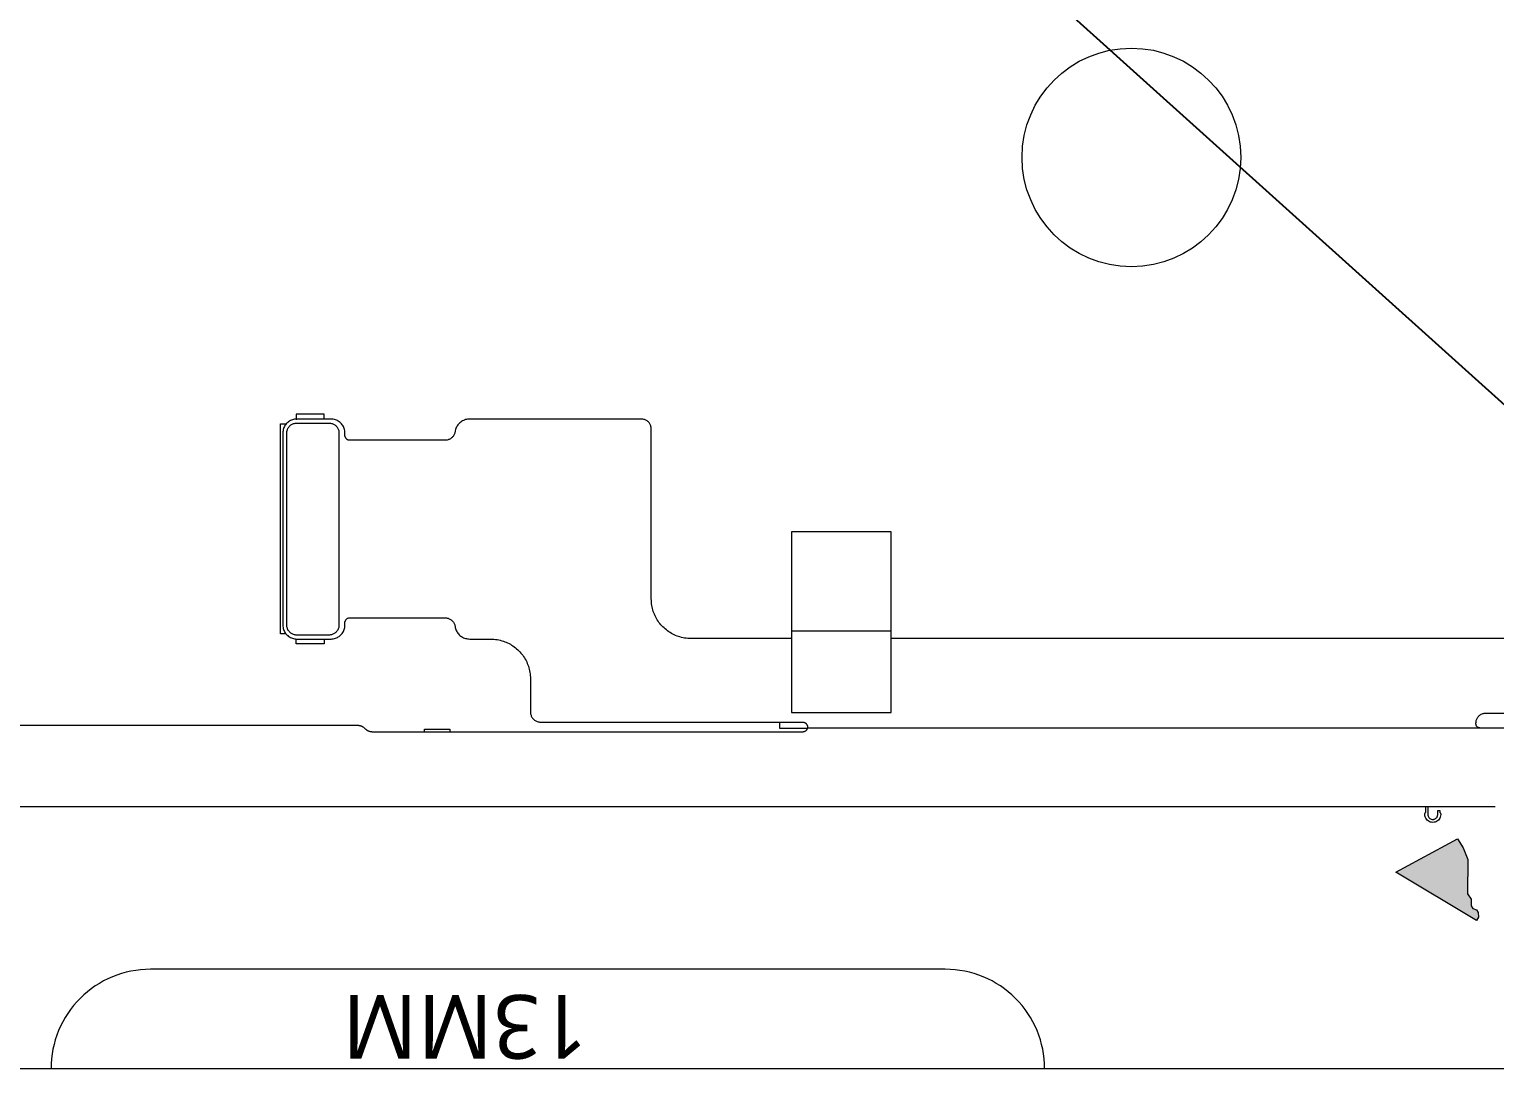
# Model space of a CAD drawing. Header units: millimetres. Extents: x 1863 to 2194, y 977 to 1295.
# Drawn here: x 2082.6 to 2156.4, y 982.2 to 1034.5 of the extents above; entities that cross this region are included whole.
import ezdxf

# ---------------------------------------------------------------- set-up
doc = ezdxf.new("R2010")
doc.units = ezdxf.units.MM
doc.layers.add('05 Tray 實際版框', color=220, linetype='Continuous', lineweight=25)
doc.layers.add('2', color=7, linetype='Continuous', true_color=0xffffff)
doc.layers.add('BMLJ', color=4, linetype='Continuous')
doc.layers.get('0').off()
doc.styles.add('CHINE', font='')
doc.styles.get('CHINE').set_extended_font_data('微軟正黑體')

# ---------------------------------------------------------------- blocks, each defined once
blk = doc.blocks.new('A$C1B9535D9')
at = {"layer": '2', "color": 35, "linetype": 'Continuous', "lineweight": 18}
for p, q in [((75.902, 110.831), (75.964, 110.831)), ((75.902, 110.733), (75.902, 110.831)), ((76.097, 110.733), (75.902, 110.733)), ((75.964, 110.831), (75.999, 110.838)), ((75.999, 110.838), (76.024, 110.853)), ((76.024, 110.853), (76.031, 110.859)), ((76.031, 110.859), (76.038, 110.864)), ((76.038, 110.864), (76.046, 110.868)), ((76.046, 110.868), (76.054, 110.872)), ((76.054, 110.872), (76.062, 110.875)), ((76.062, 110.875), (76.07, 110.878)), ((76.07, 110.878), (76.079, 110.88)), ((76.079, 110.88), (76.088, 110.881)), ((76.088, 110.881), (76.096, 110.882)), ((76.096, 110.882), (76.105, 110.883)), ((76.124, 110.731), (76.097, 110.733)), ((76.105, 110.883), (76.169, 110.876)), ((76.15, 110.726), (76.124, 110.731)), ((76.177, 110.72), (76.15, 110.726)), ((76.169, 110.876), (76.23, 110.86)), ((76.203, 110.709), (76.177, 110.72)), ((76.228, 110.695), (76.203, 110.709)), ((76.251, 110.679), (76.228, 110.695)), ((76.23, 110.86), (76.286, 110.835)), ((76.273, 110.661), (76.251, 110.679)), ((76.292, 110.64), (76.273, 110.661)), ((76.286, 110.835), (76.338, 110.803)), ((76.308, 110.617), (76.292, 110.64)), ((76.322, 110.593), (76.308, 110.617)), ((76.338, 110.803), (76.383, 110.762)), ((76.383, 110.762), (76.423, 110.716)), ((76.423, 110.716), (76.454, 110.664)), ((76.454, 110.664), (76.478, 110.607)), ((76.478, 110.607), (76.493, 110.546)), ((75.702, 110.227), (75.707, 110.228)), ((75.702, 110.227), (75.702, 110.227)), ((75.707, 110.126), (75.702, 110.124)), ((75.702, 110.124), (75.702, 110.124)), ((75.707, 110.228), (75.713, 110.229)), ((75.713, 110.127), (75.707, 110.126)), ((75.713, 110.229), (75.718, 110.23)), ((75.718, 110.129), (75.713, 110.127)), ((75.718, 110.23), (75.724, 110.231)), ((75.724, 110.13), (75.718, 110.129)), ((75.724, 110.231), (75.73, 110.231)), ((75.73, 110.13), (75.724, 110.13)), ((75.73, 110.231), (75.736, 110.232)), ((75.736, 110.131), (75.73, 110.13)), ((75.736, 110.232), (75.741, 110.232)), ((75.741, 110.132), (75.736, 110.131)), ((75.741, 110.232), (75.747, 110.232)), ((75.747, 110.132), (75.741, 110.132)), ((75.747, 110.232), (75.753, 110.233)), ((75.753, 110.132), (75.747, 110.132)), ((75.753, 110.233), (75.759, 110.233)), ((75.759, 110.132), (75.753, 110.132)), ((75.759, 110.233), (76.097, 110.233)), ((75.948, 110.132), (75.759, 110.132)), ((75.976, 110.127), (75.948, 110.132)), ((76.004, 110.11), (75.976, 110.127)), ((76.022, 110.098), (76.004, 110.108)), ((76.029, 110.094), (76.022, 110.098)), ((76.037, 110.09), (76.029, 110.094)), ((76.046, 110.088), (76.037, 110.09)), ((76.054, 110.085), (76.046, 110.088)), ((76.062, 110.084), (76.054, 110.085)), ((76.071, 110.083), (76.062, 110.084)), ((76.08, 110.083), (76.071, 110.083)), ((76.097, 110.083), (76.08, 110.083)), ((76.097, 110.233), (76.138, 110.236)), ((76.162, 110.088), (76.097, 110.083)), ((76.138, 110.236), (76.177, 110.245)), ((76.224, 110.103), (76.162, 110.088)), ((76.177, 110.245), (76.212, 110.261)), ((76.212, 110.261), (76.245, 110.281)), ((76.282, 110.127), (76.224, 110.103)), ((76.245, 110.281), (76.274, 110.306)), ((76.274, 110.306), (76.299, 110.335)), ((76.334, 110.16), (76.282, 110.127)), ((76.299, 110.335), (76.319, 110.368)), ((76.319, 110.368), (76.335, 110.404)), ((76.333, 110.567), (76.322, 110.593)), ((76.341, 110.54), (76.333, 110.567)), ((76.381, 110.2), (76.334, 110.16)), ((76.335, 110.404), (76.344, 110.442)), ((76.346, 110.512), (76.341, 110.54)), ((76.344, 110.442), (76.347, 110.483)), ((76.347, 110.483), (76.346, 110.512)), ((76.421, 110.246), (76.381, 110.2)), ((76.453, 110.299), (76.421, 110.246)), ((76.478, 110.356), (76.453, 110.299)), ((76.493, 110.418), (76.478, 110.356)), ((76.493, 110.546), (76.498, 110.483)), ((76.498, 110.483), (76.493, 110.418)), ((66.876, 83.222), (61.877, 83.222)), ((61.877, 83.222), (61.877, 78.217)), ((66.876, 83.222), (66.876, 78.217)), ((61.877, 78.217), (66.876, 78.217)), ((71.451, 77.6), (71.751, 77.6)), ((71.803, 61.024), (71.951, 61.024)), ((71.803, 59.736), (71.803, 61.024)), ((71.951, 59.736), (71.803, 59.736)), ((55.952, 54.691), (55.952, 53.29)), ((56.202, 54.691), (55.952, 54.691)), ((67.272, 54.691), (67.521, 54.691)), ((67.521, 54.691), (67.521, 53.29)), ((55.952, 53.29), (56.202, 53.29)), ((56.202, 53.29), (56.202, 53.315)), ((67.521, 53.29), (67.271, 53.29)), ((56.446, 52.501), (56.446, 52.786)), ((67.005, 52.501), (56.446, 52.501)), ((67.005, 52.767), (67.005, 52.501))]:
    blk.add_line(p, q, dxfattribs=at)
for points, degree in [([(67.251, 115.145), (67.251, 83.222)], 1), ([(70.997, 113.153), (70.997, 115.472)], 1), ([(71.751, 115.304), (71.751, 79.013)], 1), ([(75.702, 113.546), (75.701, 113.571), (75.7, 113.597), (75.699, 113.623)], 3), ([(71.003, 113.072), (71.001, 113.099), (70.999, 113.126), (70.997, 113.153)], 3), ([(71.022, 112.995), (71.016, 113.02), (71.01, 113.046), (71.003, 113.072)], 3), ([(71.053, 112.923), (71.043, 112.947), (71.033, 112.971), (71.022, 112.995)], 3), ([(71.093, 112.858), (71.08, 112.88), (71.066, 112.901), (71.053, 112.923)], 3), ([(71.143, 112.8), (71.127, 112.819), (71.11, 112.838), (71.093, 112.858)], 3), ([(71.744, 112.821), (71.742, 112.81), (71.739, 112.8), (71.737, 112.79)], 3), ([(71.747, 112.853), (71.746, 112.842), (71.745, 112.831), (71.744, 112.821)], 3), ([(71.747, 79.018), (71.747, 112.853)], 1), ([(75.702, 38.767), (75.702, 113.546)], 1), ([(71.202, 112.75), (71.182, 112.766), (71.163, 112.783), (71.143, 112.8)], 3), ([(71.267, 112.709), (71.245, 112.722), (71.223, 112.736), (71.202, 112.75)], 3), ([(71.339, 112.679), (71.315, 112.689), (71.291, 112.699), (71.267, 112.709)], 3), ([(71.416, 112.66), (71.39, 112.666), (71.364, 112.672), (71.339, 112.679)], 3), ([(71.497, 112.653), (71.47, 112.655), (71.443, 112.658), (71.416, 112.66)], 3), ([(71.547, 112.653), (71.497, 112.653)], 1), ([(71.579, 112.656), (71.568, 112.655), (71.558, 112.654), (71.547, 112.653)], 3), ([(71.61, 112.663), (71.6, 112.661), (71.589, 112.658), (71.579, 112.656)], 3), ([(71.639, 112.676), (71.629, 112.671), (71.62, 112.667), (71.61, 112.663)], 3), ([(71.665, 112.692), (71.656, 112.686), (71.647, 112.681), (71.639, 112.676)], 3), ([(71.688, 112.712), (71.68, 112.705), (71.673, 112.698), (71.665, 112.692)], 3), ([(71.708, 112.735), (71.702, 112.727), (71.695, 112.72), (71.688, 112.712)], 3), ([(71.724, 112.761), (71.719, 112.753), (71.714, 112.744), (71.708, 112.735)], 3), ([(71.737, 112.79), (71.732, 112.78), (71.728, 112.771), (71.724, 112.761)], 3), ([(70.971, 83.222), (66.876, 83.222)], 1), ([(70.971, 78.217), (70.971, 83.222)], 1), ([(71.479, 78.883), (71.485, 78.894), (71.492, 78.905), (71.499, 78.916)], 3), ([(71.499, 78.916), (71.507, 78.925), (71.516, 78.935), (71.524, 78.945)], 3), ([(71.524, 78.945), (71.534, 78.953), (71.543, 78.961), (71.553, 78.97)], 3), ([(71.553, 78.97), (71.564, 78.977), (71.575, 78.983), (71.586, 78.99)], 3), ([(71.586, 78.99), (71.598, 78.995), (71.61, 79), (71.622, 79.005)], 3), ([(71.622, 79.005), (71.634, 79.009), (71.647, 79.012), (71.66, 79.015)], 3), ([(71.66, 79.015), (71.674, 79.016), (71.687, 79.017), (71.701, 79.018)], 3), ([(71.701, 79.018), (71.747, 79.018)], 1), ([(71.751, 79.018), (71.747, 79.018)], 1), ([(71.751, 77.6), (71.751, 79.013)], 1), ([(71.751, 79.013), (71.762, 79.01), (71.773, 79.007), (71.785, 79.004)], 3), ([(71.785, 79.004), (71.795, 78.999), (71.806, 78.994), (71.816, 78.99)], 3), ([(71.816, 78.99), (71.826, 78.984), (71.836, 78.978), (71.845, 78.972)], 3), ([(71.845, 78.972), (71.854, 78.965), (71.863, 78.958), (71.871, 78.951)], 3), ([(71.871, 78.951), (71.879, 78.943), (71.887, 78.934), (71.894, 78.926)], 3), ([(71.894, 78.926), (71.901, 78.917), (71.907, 78.908), (71.914, 78.899)], 3), ([(66.876, 78.217), (70.971, 78.217)], 1), ([(67.251, 78.217), (67.251, 73.154)], 1), ([(71.451, 78.768), (71.452, 78.781), (71.453, 78.795), (71.454, 78.808)], 3), ([(71.451, 65.578), (71.451, 78.768)], 1), ([(71.454, 78.808), (71.457, 78.821), (71.46, 78.834), (71.464, 78.847)], 3), ([(71.464, 78.847), (71.469, 78.859), (71.474, 78.871), (71.479, 78.883)], 3), ([(71.914, 78.899), (71.919, 78.889), (71.924, 78.879), (71.929, 78.869)], 3), ([(71.929, 78.869), (71.933, 78.858), (71.937, 78.847), (71.941, 78.837)], 3), ([(71.941, 78.837), (71.943, 78.826), (71.946, 78.814), (71.948, 78.803)], 3), ([(71.948, 78.803), (71.949, 78.791), (71.95, 78.779), (71.951, 78.768)], 3), ([(71.951, 78.768), (71.951, 57.129)], 1), ([(67.251, 73.154), (67.242, 73.046), (67.234, 72.938), (67.225, 72.83)], 3), ([(67.149, 72.522), (67.109, 72.426), (67.068, 72.331), (67.028, 72.235)], 3), ([(67.225, 72.83), (67.2, 72.727), (67.174, 72.624), (67.149, 72.522)], 3), ([(66.432, 71.54), (66.345, 71.486), (66.258, 71.432), (66.17, 71.377)], 3), ([(66.665, 71.74), (66.588, 71.673), (66.51, 71.607), (66.432, 71.54)], 3), ([(66.865, 71.973), (66.799, 71.895), (66.732, 71.818), (66.665, 71.74)], 3), ([(67.028, 72.235), (66.974, 72.148), (66.919, 72.06), (66.865, 71.973)], 3), ([(56.227, 70.812), (56.221, 70.787), (56.215, 70.761), (56.208, 70.735)], 3), ([(56.258, 70.884), (56.247, 70.86), (56.237, 70.836), (56.227, 70.812)], 3), ([(56.298, 70.95), (56.285, 70.928), (56.271, 70.906), (56.258, 70.884)], 3), ([(56.348, 71.008), (56.332, 70.988), (56.315, 70.969), (56.298, 70.95)], 3), ([(56.406, 71.058), (56.387, 71.041), (56.368, 71.025), (56.348, 71.008)], 3), ([(56.472, 71.099), (56.45, 71.085), (56.428, 71.071), (56.406, 71.058)], 3), ([(56.544, 71.129), (56.52, 71.119), (56.496, 71.109), (56.472, 71.099)], 3), ([(56.621, 71.148), (56.595, 71.141), (56.569, 71.135), (56.544, 71.129)], 3), ([(56.702, 71.154), (56.675, 71.152), (56.648, 71.15), (56.621, 71.148)], 3), ([(65.251, 71.154), (56.702, 71.154)], 1), ([(65.576, 71.18), (65.467, 71.172), (65.359, 71.163), (65.251, 71.154)], 3), ([(65.883, 71.256), (65.781, 71.231), (65.678, 71.206), (65.576, 71.18)], 3), ([(66.17, 71.377), (66.075, 71.337), (65.979, 71.297), (65.883, 71.256)], 3), ([(56.208, 70.735), (56.206, 70.708), (56.204, 70.681), (56.202, 70.654)], 3), ([(56.202, 70.654), (56.202, 62.02)], 1), ([(68.353, 64.855), (68.448, 64.896), (68.544, 64.936), (68.64, 64.976)], 3), ([(68.64, 64.976), (68.742, 65.002), (68.845, 65.027), (68.947, 65.052)], 3), ([(68.947, 65.052), (69.055, 65.061), (69.163, 65.07), (69.272, 65.078)], 3), ([(69.272, 65.078), (70.951, 65.078)], 1), ([(70.951, 65.078), (70.978, 65.08), (71.005, 65.083), (71.032, 65.085)], 3), ([(71.032, 65.085), (71.058, 65.091), (71.083, 65.097), (71.109, 65.104)], 3), ([(71.109, 65.104), (71.133, 65.114), (71.157, 65.124), (71.181, 65.134)], 3), ([(71.181, 65.134), (71.202, 65.148), (71.224, 65.161), (71.246, 65.175)], 3), ([(71.246, 65.175), (71.265, 65.191), (71.285, 65.208), (71.304, 65.225)], 3), ([(71.304, 65.225), (71.321, 65.244), (71.338, 65.264), (71.354, 65.283)], 3), ([(71.354, 65.283), (71.368, 65.305), (71.381, 65.327), (71.395, 65.349)], 3), ([(71.395, 65.349), (71.405, 65.373), (71.415, 65.396), (71.425, 65.42)], 3), ([(71.425, 65.42), (71.432, 65.446), (71.438, 65.472), (71.444, 65.497)], 3), ([(71.444, 65.497), (71.446, 65.524), (71.449, 65.551), (71.451, 65.578)], 3), ([(67.495, 63.998), (67.549, 64.085), (67.603, 64.172), (67.658, 64.26)], 3), ([(67.658, 64.26), (67.724, 64.337), (67.791, 64.415), (67.858, 64.493)], 3), ([(67.858, 64.493), (67.935, 64.559), (68.013, 64.626), (68.091, 64.692)], 3), ([(68.091, 64.692), (68.178, 64.747), (68.265, 64.801), (68.353, 64.855)], 3), ([(67.298, 63.403), (67.323, 63.506), (67.348, 63.608), (67.374, 63.711)], 3), ([(67.374, 63.711), (67.414, 63.806), (67.455, 63.902), (67.495, 63.998)], 3), ([(67.272, 63.079), (67.28, 63.187), (67.289, 63.295), (67.298, 63.403)], 3), ([(67.272, 62.02), (67.272, 63.079)], 1), ([(56.202, 62.02), (56.204, 61.984), (56.207, 61.947), (56.21, 61.911)], 3), ([(67.264, 61.911), (67.266, 61.947), (67.269, 61.984), (67.272, 62.02)], 3), ([(56.21, 61.911), (56.218, 61.876), (56.225, 61.84), (56.233, 61.805)], 3), ([(56.233, 61.805), (56.246, 61.772), (56.258, 61.739), (56.271, 61.706)], 3), ([(56.271, 61.706), (56.288, 61.675), (56.305, 61.645), (56.322, 61.614)], 3), ([(56.322, 61.614), (56.343, 61.586), (56.364, 61.558), (56.385, 61.53)], 3), ([(56.385, 61.53), (56.409, 61.505), (56.434, 61.48), (56.459, 61.455)], 3), ([(56.459, 61.455), (56.487, 61.434), (56.515, 61.413), (56.543, 61.392)], 3), ([(56.543, 61.392), (56.574, 61.375), (56.604, 61.358), (56.635, 61.34)], 3), ([(56.635, 61.34), (56.669, 61.328), (56.703, 61.315), (56.736, 61.302)], 3), ([(56.736, 61.302), (56.772, 61.294), (56.808, 61.287), (56.844, 61.279)], 3), ([(56.844, 61.279), (56.868, 61.273), (56.892, 61.268), (56.915, 61.263)], 3), ([(56.915, 61.263), (56.938, 61.254), (56.96, 61.246), (56.983, 61.237)], 3), ([(56.983, 61.237), (57.003, 61.226), (57.024, 61.214), (57.045, 61.203)], 3), ([(57.045, 61.203), (57.063, 61.188), (57.082, 61.174), (57.101, 61.16)], 3), ([(66.373, 61.16), (66.391, 61.174), (66.41, 61.188), (66.429, 61.203)], 3), ([(66.429, 61.203), (66.449, 61.214), (66.47, 61.226), (66.491, 61.237)], 3), ([(66.491, 61.237), (66.513, 61.246), (66.536, 61.254), (66.558, 61.263)], 3), ([(66.558, 61.263), (66.582, 61.268), (66.606, 61.273), (66.63, 61.279)], 3), ([(66.63, 61.279), (66.666, 61.287), (66.701, 61.294), (66.737, 61.302)], 3), ([(66.737, 61.302), (66.771, 61.315), (66.804, 61.328), (66.838, 61.34)], 3), ([(66.838, 61.34), (66.869, 61.358), (66.9, 61.375), (66.931, 61.392)], 3), ([(66.931, 61.392), (66.959, 61.413), (66.987, 61.434), (67.015, 61.455)], 3), ([(67.015, 61.455), (67.04, 61.48), (67.064, 61.505), (67.089, 61.53)], 3), ([(67.089, 61.53), (67.11, 61.558), (67.131, 61.586), (67.152, 61.614)], 3), ([(67.152, 61.614), (67.169, 61.645), (67.186, 61.675), (67.203, 61.706)], 3), ([(67.203, 61.706), (67.215, 61.739), (67.228, 61.772), (67.24, 61.805)], 3), ([(67.24, 61.805), (67.248, 61.84), (67.256, 61.876), (67.264, 61.911)], 3), ([(57.101, 61.16), (57.117, 61.144), (57.133, 61.127), (57.15, 61.11)], 3), ([(57.15, 61.11), (57.164, 61.092), (57.178, 61.073), (57.192, 61.055)], 3), ([(57.192, 61.055), (57.203, 61.034), (57.214, 61.014), (57.226, 60.993)], 3), ([(57.226, 60.993), (57.234, 60.971), (57.242, 60.949), (57.251, 60.927)], 3), ([(57.251, 60.927), (57.256, 60.904), (57.261, 60.88), (57.266, 60.857)], 3), ([(57.266, 60.857), (57.268, 60.832), (57.27, 60.808), (57.272, 60.784)], 3), ([(57.272, 60.784), (57.272, 55.99)], 1), ([(66.201, 60.784), (66.203, 60.808), (66.205, 60.832), (66.207, 60.857)], 3), ([(66.201, 55.99), (66.201, 60.784)], 1), ([(66.207, 60.857), (66.212, 60.88), (66.217, 60.904), (66.222, 60.927)], 3), ([(66.222, 60.927), (66.231, 60.949), (66.239, 60.971), (66.248, 60.993)], 3), ([(66.248, 60.993), (66.259, 61.014), (66.27, 61.034), (66.281, 61.055)], 3), ([(66.281, 61.055), (66.295, 61.073), (66.309, 61.092), (66.323, 61.11)], 3), ([(66.323, 61.11), (66.34, 61.127), (66.356, 61.144), (66.373, 61.16)], 3), ([(71.818, 56.791), (71.809, 56.781), (71.799, 56.771), (71.789, 56.761)], 3), ([(71.845, 56.823), (71.836, 56.812), (71.827, 56.801), (71.818, 56.791)], 3), ([(71.869, 56.856), (71.861, 56.845), (71.853, 56.834), (71.845, 56.823)], 3), ([(71.89, 56.892), (71.883, 56.88), (71.876, 56.868), (71.869, 56.856)], 3), ([(71.908, 56.928), (71.902, 56.916), (71.896, 56.904), (71.89, 56.892)], 3), ([(71.923, 56.967), (71.918, 56.954), (71.913, 56.941), (71.908, 56.928)], 3), ([(71.935, 57.006), (71.931, 56.993), (71.927, 56.98), (71.923, 56.967)], 3), ([(71.944, 57.046), (71.941, 57.033), (71.938, 57.02), (71.935, 57.006)], 3), ([(71.949, 57.088), (71.947, 57.074), (71.945, 57.06), (71.944, 57.046)], 3), ([(71.951, 57.129), (71.95, 57.115), (71.949, 57.102), (71.949, 57.088)], 3), ([(71.629, 56.435), (71.628, 56.421), (71.628, 56.407), (71.627, 56.393)], 3), ([(71.627, 56.393), (71.627, 33.403)], 1), ([(71.634, 56.476), (71.632, 56.462), (71.631, 56.448), (71.629, 56.435)], 3), ([(71.643, 56.516), (71.64, 56.503), (71.637, 56.489), (71.634, 56.476)], 3), ([(71.654, 56.556), (71.65, 56.543), (71.646, 56.529), (71.643, 56.516)], 3), ([(71.669, 56.594), (71.664, 56.581), (71.659, 56.569), (71.654, 56.556)], 3), ([(71.687, 56.631), (71.681, 56.619), (71.675, 56.606), (71.669, 56.594)], 3), ([(71.708, 56.666), (71.701, 56.655), (71.694, 56.643), (71.687, 56.631)], 3), ([(71.732, 56.7), (71.724, 56.689), (71.716, 56.678), (71.708, 56.666)], 3), ([(71.759, 56.732), (71.75, 56.721), (71.741, 56.711), (71.732, 56.7)], 3), ([(71.789, 56.761), (71.779, 56.751), (71.769, 56.741), (71.759, 56.732)], 3), ([(56.28, 55.362), (56.266, 55.328), (56.252, 55.295), (56.237, 55.261)], 3), ([(56.337, 55.453), (56.318, 55.423), (56.299, 55.392), (56.28, 55.362)], 3), ([(56.407, 55.535), (56.383, 55.508), (56.36, 55.481), (56.337, 55.453)], 3), ([(56.488, 55.605), (56.461, 55.582), (56.434, 55.558), (56.407, 55.535)], 3), ([(56.58, 55.662), (56.549, 55.643), (56.519, 55.624), (56.488, 55.605)], 3), ([(56.548, 55.294), (56.568, 55.311), (56.587, 55.328), (56.607, 55.344)], 3), ([(56.68, 55.704), (56.647, 55.69), (56.614, 55.676), (56.58, 55.662)], 3), ([(56.607, 55.344), (56.629, 55.358), (56.65, 55.372), (56.672, 55.385)], 3), ([(56.672, 55.385), (56.696, 55.395), (56.72, 55.405), (56.744, 55.416)], 3), ([(56.788, 55.731), (56.752, 55.722), (56.716, 55.713), (56.68, 55.704)], 3), ([(56.744, 55.416), (56.769, 55.422), (56.795, 55.428), (56.821, 55.435)], 3), ([(56.902, 55.74), (56.864, 55.737), (56.826, 55.734), (56.788, 55.731)], 3), ([(56.821, 55.435), (56.848, 55.437), (56.875, 55.439), (56.902, 55.441)], 3), ([(57.022, 55.74), (56.902, 55.74)], 1), ([(56.902, 55.441), (66.572, 55.441)], 1), ([(57.062, 55.743), (57.049, 55.742), (57.035, 55.741), (57.022, 55.74)], 3), ([(57.101, 55.753), (57.088, 55.75), (57.075, 55.746), (57.062, 55.743)], 3), ([(57.137, 55.768), (57.125, 55.763), (57.113, 55.758), (57.101, 55.753)], 3), ([(57.169, 55.788), (57.158, 55.782), (57.148, 55.775), (57.137, 55.768)], 3), ([(57.199, 55.813), (57.189, 55.805), (57.179, 55.797), (57.169, 55.788)], 3), ([(57.223, 55.842), (57.215, 55.833), (57.207, 55.823), (57.199, 55.813)], 3), ([(57.244, 55.875), (57.237, 55.864), (57.23, 55.853), (57.223, 55.842)], 3), ([(57.259, 55.911), (57.254, 55.899), (57.249, 55.887), (57.244, 55.875)], 3), ([(57.268, 55.95), (57.265, 55.937), (57.262, 55.924), (57.259, 55.911)], 3), ([(57.272, 55.99), (57.271, 55.977), (57.269, 55.963), (57.268, 55.95)], 3), ([(66.205, 55.95), (66.204, 55.963), (66.203, 55.977), (66.201, 55.99)], 3), ([(66.214, 55.911), (66.211, 55.924), (66.208, 55.937), (66.205, 55.95)], 3), ([(66.229, 55.875), (66.224, 55.887), (66.219, 55.899), (66.214, 55.911)], 3), ([(66.25, 55.842), (66.243, 55.853), (66.236, 55.864), (66.229, 55.875)], 3), ([(66.275, 55.813), (66.266, 55.823), (66.258, 55.833), (66.25, 55.842)], 3), ([(66.304, 55.788), (66.294, 55.797), (66.284, 55.805), (66.275, 55.813)], 3), ([(66.337, 55.768), (66.326, 55.775), (66.315, 55.782), (66.304, 55.788)], 3), ([(66.373, 55.753), (66.361, 55.758), (66.349, 55.763), (66.337, 55.768)], 3), ([(66.411, 55.743), (66.398, 55.746), (66.385, 55.75), (66.373, 55.753)], 3), ([(66.452, 55.74), (66.438, 55.741), (66.424, 55.742), (66.411, 55.743)], 3), ([(66.571, 55.74), (66.452, 55.74)], 1), ([(66.685, 55.731), (66.647, 55.734), (66.609, 55.737), (66.571, 55.74)], 3), ([(66.572, 55.441), (66.599, 55.439), (66.626, 55.437), (66.653, 55.435)], 3), ([(66.653, 55.435), (66.678, 55.428), (66.704, 55.422), (66.73, 55.416)], 3), ([(66.793, 55.704), (66.757, 55.713), (66.721, 55.722), (66.685, 55.731)], 3), ([(66.73, 55.416), (66.754, 55.405), (66.778, 55.395), (66.801, 55.385)], 3), ([(66.893, 55.662), (66.86, 55.676), (66.826, 55.69), (66.793, 55.704)], 3), ([(66.801, 55.385), (66.823, 55.372), (66.845, 55.358), (66.867, 55.344)], 3), ([(66.867, 55.344), (66.886, 55.328), (66.906, 55.311), (66.925, 55.294)], 3), ([(66.985, 55.605), (66.954, 55.624), (66.924, 55.643), (66.893, 55.662)], 3), ([(67.067, 55.535), (67.039, 55.558), (67.012, 55.582), (66.985, 55.605)], 3), ([(67.137, 55.453), (67.113, 55.481), (67.09, 55.508), (67.067, 55.535)], 3), ([(67.194, 55.362), (67.175, 55.392), (67.156, 55.423), (67.137, 55.453)], 3), ([(67.236, 55.261), (67.222, 55.295), (67.208, 55.328), (67.194, 55.362)], 3), ([(56.211, 55.153), (56.208, 55.115), (56.205, 55.078), (56.202, 55.04)], 3), ([(56.202, 55.04), (56.202, 53.315)], 1), ([(56.237, 55.261), (56.229, 55.225), (56.22, 55.189), (56.211, 55.153)], 3), ([(56.402, 54.94), (56.404, 54.967), (56.407, 54.994), (56.409, 55.021)], 3), ([(56.402, 53.315), (56.402, 54.94)], 1), ([(56.409, 55.021), (56.415, 55.047), (56.421, 55.073), (56.428, 55.098)], 3), ([(56.428, 55.098), (56.438, 55.122), (56.448, 55.146), (56.458, 55.17)], 3), ([(56.458, 55.17), (56.472, 55.192), (56.485, 55.214), (56.499, 55.236)], 3), ([(56.499, 55.236), (56.515, 55.255), (56.532, 55.275), (56.548, 55.294)], 3), ([(66.925, 55.294), (66.942, 55.275), (66.959, 55.255), (66.975, 55.236)], 3), ([(66.975, 55.236), (66.989, 55.214), (67.002, 55.192), (67.016, 55.17)], 3), ([(67.016, 55.17), (67.026, 55.146), (67.036, 55.122), (67.046, 55.098)], 3), ([(67.046, 55.098), (67.053, 55.073), (67.059, 55.047), (67.065, 55.021)], 3), ([(67.065, 55.021), (67.067, 54.994), (67.07, 54.967), (67.072, 54.94)], 3), ([(67.072, 54.94), (67.072, 53.315)], 1), ([(67.263, 55.153), (67.254, 55.189), (67.245, 55.225), (67.236, 55.261)], 3), ([(67.272, 55.04), (67.269, 55.078), (67.266, 55.115), (67.263, 55.153)], 3), ([(67.272, 53.315), (67.272, 55.04)], 1), ([(56.202, 53.315), (56.205, 53.277), (56.208, 53.24), (56.211, 53.202)], 3), ([(56.211, 53.202), (56.22, 53.166), (56.229, 53.13), (56.237, 53.094)], 3), ([(56.237, 53.094), (56.252, 53.06), (56.266, 53.027), (56.28, 52.993)], 3), ([(56.409, 53.234), (56.407, 53.261), (56.404, 53.288), (56.402, 53.315)], 3), ([(56.428, 53.157), (56.421, 53.183), (56.415, 53.208), (56.409, 53.234)], 3), ([(56.458, 53.085), (56.448, 53.109), (56.438, 53.133), (56.428, 53.157)], 3), ([(67.046, 53.157), (67.036, 53.133), (67.026, 53.109), (67.016, 53.085)], 3), ([(67.065, 53.234), (67.059, 53.208), (67.053, 53.183), (67.046, 53.157)], 3), ([(67.072, 53.315), (67.07, 53.288), (67.067, 53.261), (67.065, 53.234)], 3), ([(67.194, 52.993), (67.208, 53.027), (67.222, 53.06), (67.236, 53.094)], 3), ([(67.236, 53.094), (67.245, 53.13), (67.254, 53.166), (67.263, 53.202)], 3), ([(67.263, 53.202), (67.266, 53.24), (67.269, 53.277), (67.272, 53.315)], 3), ([(67.271, 53.29), (67.271, 53.311)], 1), ([(56.28, 52.993), (56.299, 52.963), (56.318, 52.932), (56.337, 52.902)], 3), ([(56.337, 52.902), (56.36, 52.874), (56.383, 52.847), (56.407, 52.82)], 3), ([(56.407, 52.82), (56.434, 52.797), (56.461, 52.773), (56.488, 52.75)], 3), ([(56.499, 53.02), (56.485, 53.042), (56.472, 53.064), (56.458, 53.085)], 3), ([(56.488, 52.75), (56.519, 52.731), (56.549, 52.712), (56.58, 52.693)], 3), ([(56.548, 52.962), (56.532, 52.981), (56.515, 53.001), (56.499, 53.02)], 3), ([(56.607, 52.912), (56.587, 52.929), (56.568, 52.945), (56.548, 52.962)], 3), ([(56.58, 52.693), (56.614, 52.679), (56.647, 52.665), (56.68, 52.651)], 3), ([(56.672, 52.872), (56.65, 52.885), (56.629, 52.899), (56.607, 52.912)], 3), ([(56.744, 52.842), (56.72, 52.852), (56.696, 52.862), (56.672, 52.872)], 3), ([(56.68, 52.651), (56.716, 52.642), (56.752, 52.633), (56.788, 52.624)], 3), ([(56.821, 52.823), (56.795, 52.829), (56.769, 52.835), (56.744, 52.842)], 3), ([(56.788, 52.624), (56.826, 52.621), (56.864, 52.618), (56.902, 52.615)], 3), ([(56.902, 52.816), (56.875, 52.818), (56.848, 52.821), (56.821, 52.823)], 3), ([(66.572, 52.816), (56.902, 52.816)], 1), ([(56.902, 52.615), (66.571, 52.615)], 1), ([(66.571, 52.615), (66.609, 52.618), (66.647, 52.621), (66.685, 52.624)], 3), ([(66.653, 52.823), (66.626, 52.821), (66.599, 52.818), (66.572, 52.816)], 3), ([(66.73, 52.842), (66.704, 52.835), (66.678, 52.829), (66.653, 52.823)], 3), ([(66.685, 52.624), (66.721, 52.633), (66.757, 52.642), (66.793, 52.651)], 3), ([(66.801, 52.872), (66.778, 52.862), (66.754, 52.852), (66.73, 52.842)], 3), ([(66.793, 52.651), (66.826, 52.665), (66.86, 52.679), (66.893, 52.693)], 3), ([(66.867, 52.912), (66.845, 52.899), (66.823, 52.885), (66.801, 52.872)], 3), ([(66.925, 52.962), (66.906, 52.945), (66.886, 52.929), (66.867, 52.912)], 3), ([(66.893, 52.693), (66.924, 52.712), (66.954, 52.731), (66.985, 52.75)], 3), ([(66.975, 53.02), (66.959, 53.001), (66.942, 52.981), (66.925, 52.962)], 3), ([(67.016, 53.085), (67.002, 53.064), (66.989, 53.042), (66.975, 53.02)], 3), ([(66.985, 52.75), (67.012, 52.773), (67.039, 52.797), (67.067, 52.82)], 3), ([(67.067, 52.82), (67.09, 52.847), (67.113, 52.874), (67.137, 52.902)], 3), ([(67.137, 52.902), (67.156, 52.932), (67.175, 52.963), (67.194, 52.993)], 3)]:
    blk.add_open_spline(points, degree=degree, dxfattribs=at)

msp = doc.modelspace()

# ---------------------------------------------------------------- hatches: boundary and pattern name
at = {"layer": '05 Tray 實際版框', "lineweight": 13}
msp.add_hatch(color=5, dxfattribs=at).paths.add_polyline_path([(2151.383, 992.085), (2155.455, 989.665), (2155.555, 989.833), (2155.537, 990.067), (2155.443, 990.202), (2155.267, 990.264), (2155.189, 990.395), (2155.187, 990.734), (2155.004, 990.996), (2155.012, 992.73), (2154.78, 993.32), (2154.492, 993.769)])

# ---------------------------------------------------------------- linework, layer by layer
at = {"layer": '05 Tray 實際版框', "color": 5, "lineweight": 13}
for p, q in [((2151.383, 992.085), (2154.492, 993.769)), ((2154.492, 993.769), (2154.78, 993.32)), ((2154.78, 993.32), (2155.012, 992.73)), ((2155.012, 992.73), (2155.004, 990.996)), ((2155.455, 989.665), (2151.383, 992.085)), ((2155.004, 990.996), (2155.187, 990.734)), ((2155.187, 990.734), (2155.189, 990.395)), ((2155.189, 990.395), (2155.267, 990.264)), ((2155.267, 990.264), (2155.443, 990.202)), ((2155.443, 990.202), (2155.537, 990.067)), ((2155.555, 989.833), (2155.455, 989.665)), ((2155.537, 990.067), (2155.555, 989.833))]:
    msp.add_line(p, q, dxfattribs=at)
at = {"layer": '05 Tray 實際版框', "lineweight": 0, "ltscale": 0.2}
for points in [[(2193.966, 1087.203), (2193.966, 998.274, -0.198912), (2192.502, 994.739), (2181.43, 983.668, -0.198912), (2177.895, 982.203), (2133.719, 982.203)], [(2133.719, 982.203), (2133.719, 982.206), (2133.719, 982.206, 0.414214), (2128.719, 987.206), (2088.719, 987.206, 0.414214), (2083.719, 982.206), (2083.719, 982.203)], [(2133.719, 982.203), (2133.719, 982.206), (2133.719, 982.206, 0.414214), (2128.719, 987.206), (2088.719, 987.206, 0.414214), (2083.719, 982.206), (2083.719, 982.203)]]:
    msp.add_lwpolyline(points, format="xyb", dxfattribs=at)
msp.add_lwpolyline([(2177.895, 982.203), (2003.716, 982.203)], dxfattribs=at)
at = {"layer": '05 Tray 實際版框', "color": 2, "lineweight": 0, "ltscale": 0.2}
msp.add_circle((2138.083, 1028.057), 5.5, dxfattribs=at)
at = {"layer": 'BMLJ'}
msp.add_line((1893.966, 1252.203), (2193.966, 982.203), dxfattribs=at)

# ---------------------------------------------------------------- block references
at = {"linetype": 'Continuous', "rotation": 270}
msp.add_blockref('A$C1B9535D9', (2042.769, 1071.094), dxfattribs=at)

# ---------------------------------------------------------------- texts
at = {"layer": '05 Tray 實際版框', "lineweight": 0, "ltscale": 0.2, "insert": (2110.721, 982.705), "char_height": 3.2038, "width": 13.38695, "attachment_point": 1, "rotation": 180, "style": 'CHINE'}
msp.add_mtext('13MM', dxfattribs=at)

doc.saveas('drawing.dxf')
